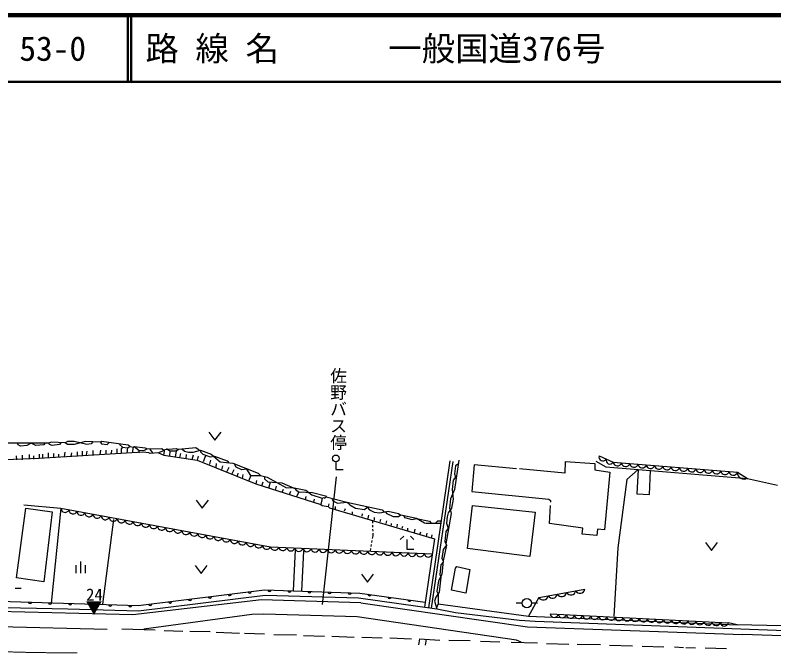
# Model space of a CAD drawing. Units: millimetres, scale not verified. Extents: x 40000 to 680000, y 20000 to 380000.
# Drawn here: x 160888 to 274442, y 285130 to 380000 of the extents above; entities that cross this region are included whole.
import ezdxf
from ezdxf.enums import TextEntityAlignment as Align

# ---------------------------------------------------------------- set-up
doc = ezdxf.new("R2010")
doc.units = ezdxf.units.MM
doc.header["$LTSCALE"] = 1000
doc.linetypes.add('CHAIN', pattern=[18.5, 12, -1.5, 3.5, -1.5])
for name, color, linetype, lineweight in [('M-BGD', 7, 'Continuous', 25), ('M-BMK', 2, 'CHAIN', 13), ('M-STR-STRC', 7, 'Continuous', 25), ('M-TTL', 2, 'Continuous', 140), ('M-TTL-LINE', 7, 'Continuous', 50)]:
    doc.layers.add(name, color=color, linetype=linetype, lineweight=lineweight)
doc.layers.add('M-TTL-TXT', color=7, linetype='Continuous')
doc.styles.add('@ＭＳ ゴシック', font='')
doc.styles.add('ＭＳ ゴシック', font='')
doc.styles.get('@ＭＳ ゴシック').set_extended_font_data('@MS Gothic')
doc.styles.get('ＭＳ ゴシック').set_extended_font_data('MS Gothic')

msp = doc.modelspace()

# ---------------------------------------------------------------- linework, layer by layer
at = {"layer": 'M-BGD'}
for p, q in [((189896, 317556), (190796, 316356)), ((190796, 316356), (191696, 317556)), ((165931, 315906), (159242, 315906)), ((161359, 315652), (161274, 315821)), ((163306, 315906), (162629, 315567)), ((163983, 315567), (163306, 315906)), ((165338, 315906), (165169, 315652)), ((166269, 316075), (165931, 315906)), ((166015, 315736), (165931, 315906)), ((166439, 315567), (166015, 315736)), ((168386, 315990), (166269, 316075)), ((167539, 315736), (166439, 315567)), ((167709, 315990), (167539, 315736)), ((168725, 316160), (168386, 315990)), ((168725, 315736), (168386, 315990)), ((169741, 316160), (168725, 316160)), ((169741, 315736), (168725, 315736)), ((171603, 315736), (169741, 316160)), ((171434, 316160), (169741, 315736)), ((173635, 316075), (171434, 316160)), ((172281, 315821), (171603, 315736)), ((172450, 316075), (172281, 315821)), ((173635, 316075), (173805, 316244)), ((173635, 316075), (173805, 315821)), ((173805, 316244), (177784, 315652)), ((173805, 315821), (174651, 315736)), ((174651, 315736), (174905, 315990)), ((176514, 315736), (176937, 315313)), ((161697, 315482), (161359, 315652)), ((162629, 315567), (161697, 315482)), ((165169, 315652), (163983, 315567)), ((179985, 314551), (164491, 313620)), ((168301, 314551), (168217, 313874)), ((170164, 314636), (170164, 314043)), ((170926, 314720), (170926, 314043)), ((171603, 314720), (171519, 314128)), ((172535, 314805), (172535, 314212)), ((173635, 314890), (173551, 314212)), ((174482, 314890), (174482, 314297)), ((175329, 314890), (175244, 314382)), ((176091, 315059), (176091, 314382)), ((176937, 315313), (176768, 315059)), ((176768, 315059), (176768, 314382)), ((176937, 315313), (177699, 315228)), ((177699, 315228), (177615, 314466)), ((177699, 315228), (178123, 315398)), ((177784, 315652), (178123, 315398)), ((178123, 315398), (178546, 315313)), ((178546, 315313), (178377, 314466)), ((178546, 315313), (178715, 315398)), ((178715, 315398), (180324, 315228)), ((178715, 315398), (179393, 314890)), ((179393, 314890), (180155, 314805)), ((179393, 314890), (179393, 314466)), ((180917, 314466), (179985, 314551)), ((180155, 314805), (180663, 315059)), ((180324, 315228), (180663, 315059)), ((180663, 315059), (182864, 315144)), ((181001, 315059), (181425, 314466)), ((183203, 314805), (182356, 314466)), ((182864, 315144), (183203, 314805)), ((183118, 314128), (183287, 314974)), ((183287, 314974), (184981, 315144)), ((184049, 314720), (183541, 315059)), ((184049, 314720), (183965, 314043)), ((184981, 314720), (184049, 314720)), ((184981, 314720), (184811, 313874)), ((184981, 315144), (185319, 314974)), ((185319, 314974), (184981, 314720)), ((187944, 315228), (185319, 314974)), ((185827, 315059), (186251, 314720)), ((186251, 314720), (186843, 314551)), ((186843, 314551), (187521, 314551)), ((187521, 314551), (188621, 314890)), ((188452, 314890), (187944, 315228)), ((188621, 314890), (190230, 314297)), ((188621, 314890), (188621, 314636)), ((188621, 314636), (188960, 314297)), ((164491, 313620), (159327, 313450)), ((161020, 314043), (161105, 313450)), ((161951, 314128), (161951, 313450)), ((162967, 314212), (162967, 313535)), ((163645, 314043), (163645, 313535)), ((164491, 314297), (164491, 313620)), ((164999, 314297), (164999, 313620)), ((165846, 314466), (165846, 313704)), ((166608, 314382), (166608, 313789)), ((167370, 314297), (167370, 313789)), ((169317, 314466), (169233, 313958)), ((181086, 314382), (180917, 314466)), ((182356, 314466), (181086, 314382)), ((182356, 314466), (183118, 314128)), ((183118, 314128), (188113, 313366)), ((185658, 314382), (185489, 313789)), ((186505, 314212), (186420, 313620)), ((187521, 314128), (187351, 313450)), ((188283, 313958), (188113, 313366)), ((188960, 314297), (190061, 313874)), ((189383, 314043), (189045, 313112)), ((190061, 313874), (190738, 313958)), ((190230, 314297), (191585, 313112)), ((190738, 313958), (192601, 313281)), ((188113, 313366), (196919, 309810)), ((190145, 313366), (189976, 312773)), ((190992, 312858), (190907, 312350)), ((191585, 313112), (193447, 312942)), ((191923, 312519), (191754, 311926)), ((192601, 313281), (192939, 312942)), ((193447, 312942), (197257, 311418)), ((193955, 312350), (193786, 312688)), ((194802, 311926), (193955, 312350)), ((208872, 313139), (208872, 311954)), ((225959, 313281), (222756, 291278)), ((226383, 313196), (223171, 291219)), ((227314, 313366), (226637, 308963)), ((226806, 312519), (226637, 311334)), ((227145, 312773), (226806, 312519)), ((229600, 312688), (229261, 308709)), ((235950, 312096), (229600, 312688)), ((243231, 313196), (243147, 311418)), ((243231, 313196), (247634, 312858)), ((247634, 312858), (247634, 311926)), ((192855, 312265), (192516, 311588)), ((193617, 311926), (193278, 311249)), ((194209, 311418), (194125, 310995)), ((195564, 312011), (194802, 311926)), ((194971, 311249), (194887, 310656)), ((196157, 311080), (195564, 312011)), ((197257, 311418), (197596, 311080)), ((208872, 311954), (209973, 311954)), ((226637, 311334), (226806, 310826)), ((243147, 311418), (236373, 312096)), ((247634, 311926), (249920, 311588)), ((249920, 311588), (249073, 302952)), ((254159, 311979), (252460, 310487)), ((196157, 311080), (195818, 310233)), ((196157, 311080), (197596, 311080)), ((197003, 310318), (196919, 309810)), ((197596, 311080), (198612, 310826)), ((197935, 310064), (197765, 309471)), ((198189, 310910), (198189, 310572)), ((198189, 310572), (198697, 310148)), ((198612, 310826), (201491, 309217)), ((198697, 310148), (200813, 309979)), ((199035, 310064), (198781, 309132)), ((208931, 310860), (206825, 291776)), ((226467, 310402), (226298, 308963)), ((226806, 310826), (226467, 310402)), ((252460, 310487), (251105, 300242)), ((270494, 310656), (274981, 309640)), ((196919, 309810), (206655, 306762)), ((199967, 309471), (199797, 308878)), ((200813, 309979), (202761, 309132)), ((200983, 308963), (200813, 308540)), ((201491, 309217), (202422, 309302)), ((202422, 309302), (204369, 308878)), ((202761, 309132), (202930, 308878)), ((202930, 308878), (203353, 308624)), ((204369, 308878), (205301, 308201)), ((226637, 308963), (226044, 307608)), ((226298, 308963), (226467, 307524)), ((202083, 308709), (201914, 308201)), ((203353, 308624), (203015, 307862)), ((203353, 308624), (205385, 308540)), ((204369, 307947), (204285, 307439)), ((205301, 308201), (206825, 307693)), ((205385, 308540), (207333, 308032)), ((206825, 307693), (207079, 307778)), ((207079, 307778), (207248, 307693)), ((207248, 307693), (207417, 307862)), ((207333, 308032), (207417, 307862)), ((207417, 307862), (210550, 307100)), ((229261, 308709), (240776, 307524)), ((162205, 306677), (167709, 306169)), ((188000, 307396), (188900, 306196)), ((188900, 306196), (189800, 307396)), ((205639, 307524), (205555, 307100)), ((206825, 307693), (206655, 306762)), ((206655, 306762), (206825, 306592)), ((207841, 306846), (207756, 306423)), ((208349, 307524), (208433, 307270)), ((208433, 307270), (209111, 306931)), ((209111, 306931), (210550, 307100)), ((210550, 307100), (215799, 305915)), ((210550, 307100), (210973, 306677)), ((210973, 306677), (211820, 306169)), ((226044, 307608), (225875, 306169)), ((226467, 307524), (226213, 306169)), ((240776, 307524), (241030, 307354)), ((241030, 307354), (241030, 307100)), ((161105, 295755), (162459, 306169)), ((162459, 306169), (166439, 305661)), ((166439, 305661), (165169, 295162)), ((167709, 306169), (166269, 291945)), ((206825, 306592), (207756, 306423)), ((207756, 306423), (207925, 306254)), ((207925, 306254), (223673, 301597)), ((208772, 306423), (208772, 306000)), ((210296, 306084), (210127, 305746)), ((211312, 305661), (211312, 305322)), ((211820, 306169), (213175, 306000)), ((213175, 306000), (213598, 306338)), ((213598, 306338), (213937, 305915)), ((213937, 305915), (214614, 305576)), ((214614, 305576), (215461, 305492)), ((215461, 305492), (216731, 305746)), ((215799, 305915), (216053, 305661)), ((216561, 305322), (216392, 305661)), ((216731, 305746), (218255, 305407)), ((225705, 305492), (225536, 304899)), ((226213, 306169), (225705, 305492)), ((225875, 306169), (226044, 305830)), ((226044, 305830), (226129, 305407)), ((228584, 300158), (229346, 306592)), ((229346, 306592), (238744, 305576)), ((238744, 305576), (237897, 298972)), ((240861, 303883), (241030, 306592)), ((174059, 292199), (175667, 304476)), ((212836, 305322), (212751, 304984)), ((213767, 305153), (213683, 304645)), ((214372, 304347), (214379, 303960)), ((214614, 304814), (214614, 304391)), ((215545, 304476), (215461, 304137)), ((217493, 304899), (216561, 305322)), ((218255, 304899), (217493, 304899)), ((218255, 305407), (218593, 305153)), ((218593, 305153), (218255, 304899)), ((220964, 304645), (218593, 305153)), ((219017, 305153), (219186, 304814)), ((219186, 304814), (220287, 304476)), ((220287, 304476), (220964, 304645)), ((220964, 304645), (222911, 304222)), ((222149, 303968), (220964, 304645)), ((226129, 305407), (225367, 300835)), ((225536, 304899), (225451, 303968)), ((214384, 303660), (214389, 303360)), ((216477, 304306), (216392, 303883)), ((217154, 303883), (217154, 303629)), ((218085, 303798), (218001, 303375)), ((218847, 303460), (218763, 303121)), ((219609, 303206), (219609, 302867)), ((222403, 303883), (222149, 303968)), ((223758, 303883), (222403, 303883)), ((222911, 304222), (223165, 303968)), ((224097, 304222), (223758, 303883)), ((224605, 303883), (223758, 303883)), ((224605, 304222), (224097, 304222)), ((225705, 303206), (225367, 302698)), ((225451, 303968), (225705, 303206)), ((245856, 303206), (240861, 303883)), ((245771, 302274), (245856, 303206)), ((214410, 302072), (214340, 301650)), ((214394, 303060), (214399, 302760)), ((214404, 302460), (214410, 302072)), ((220710, 303036), (220625, 302528)), ((221557, 302613), (221472, 302274)), ((222488, 302444), (222403, 301936)), ((223250, 302190), (223165, 301682)), ((225367, 302698), (225197, 301174)), ((247973, 302105), (245771, 302274)), ((248057, 303036), (247973, 302105)), ((249073, 302952), (248057, 303036)), ((214291, 301354), (214241, 301058)), ((219038, 301986), (218538, 301486)), ((219538, 299986), (219538, 301486)), ((220538, 301486), (220038, 301986)), ((223673, 301597), (222163, 291363)), ((225197, 301174), (225451, 300666)), ((264229, 301034), (265129, 299834)), ((265129, 299834), (266029, 301034)), ((202819, 299953), (202473, 293805)), ((204023, 299810), (203762, 293761)), ((214094, 300171), (214023, 299748)), ((214192, 300762), (214143, 300467)), ((220538, 299986), (219538, 299986)), ((224943, 299988), (224774, 298634)), ((225451, 300666), (224943, 299988)), ((225451, 300666), (224943, 298295)), ((237897, 298972), (228584, 300158)), ((251105, 300242), (250513, 289998)), ((170038, 296435), (170038, 297660)), ((170738, 296435), (170738, 298185)), ((171438, 296435), (171438, 297660)), ((187822, 297621), (188722, 296421)), ((188722, 296421), (189622, 297621)), ((224605, 297702), (224435, 296263)), ((224943, 298126), (224605, 297702)), ((224774, 298634), (224943, 298295)), ((224943, 298295), (224774, 296263)), ((226213, 293892), (226806, 297194)), ((226806, 297194), (226975, 297448)), ((226975, 297448), (228923, 297025)), ((228923, 297025), (228330, 293469)), ((165169, 295162), (161105, 295755)), ((212704, 296318), (213604, 295118)), ((213604, 295118), (214504, 296318)), ((224266, 295332), (224012, 293723)), ((224774, 296263), (224266, 295332)), ((224605, 295840), (224351, 293638)), ((224435, 296263), (224605, 295840)), ((160895, 294218), (161809, 294219)), ((224351, 293638), (223843, 292876)), ((224012, 293723), (224181, 293300)), ((224181, 293300), (224181, 291860)), ((228330, 293469), (226213, 293892)), ((239289, 292821), (246157, 294078)), ((174019, 291759), (174059, 292199)), ((223843, 292876), (223673, 292284)), ((223673, 292284), (224012, 291098)), ((224181, 291860), (223927, 291268)), ((224181, 291860), (237728, 289998)), ((224012, 291098), (226806, 290590)), ((196326, 290252), (180155, 288050)), ((198104, 290336), (196326, 290252)), ((212074, 289913), (198104, 290336)), ((235950, 286442), (212074, 289913)), ((226806, 290590), (236373, 289405)), ((240966, 290370), (267634, 289015)), ((158480, 288474), (174651, 288050)), ((176853, 288135), (181848, 287966)), ((183203, 287881), (185997, 287796)), ((187013, 287796), (190061, 287712)), ((190992, 287627), (194463, 287458)), ((195225, 287458), (198189, 287373)), ((199628, 287288), (203015, 287204)), ((204031, 287119), (207163, 287034)), ((208264, 287034), (211651, 286865)), ((212751, 286865), (215799, 286780)), ((216985, 286780), (220202, 286611)), ((221387, 286611), (221244, 285706)), ((221387, 286611), (224435, 286442)), ((222391, 286555), (222253, 285674)), ((225790, 286442), (229007, 286357)), ((230531, 286272), (233410, 286188)), ((236627, 286103), (235950, 286442)), ((321125, 285426), (269732, 287288)), ((235103, 286103), (239083, 286018)), ((240437, 285934), (243739, 285849)), ((245009, 285849), (248481, 285764)), ((249835, 285680), (253307, 285595)), ((254746, 285510), (257963, 285426)), ((259572, 285426), (260927, 285341)), ((261265, 285341), (262705, 285256)), ((264144, 285256), (267361, 285172))]:
    msp.add_line(p, q, dxfattribs=at)
for points in [[(248278, 314026), (250406, 313059), (268981, 311559), (270494, 310656)], [(247791, 313209), (249317, 312371), (270494, 310656)], [(254159, 311979), (253956, 308354), (255848, 308213), (255966, 311833)], [(167709, 306169), (199112, 300411), (223340, 299335)], [(212613, 292005), (197775, 292444), (178523, 290219), (158223, 290703), (147173, 291283), (138832, 292122), (131135, 293046), (118879, 295265)], [(135717, 293295), (143536, 293562), (156886, 292305), (179298, 291595), (198228, 293949), (212481, 293465), (222276, 292127)], [(135717, 293295), (144441, 292360), (156921, 291360), (168756, 291102), (179333, 290812), (198327, 293166), (212258, 292779), (224012, 291098)], [(212613, 292005), (237570, 288437), (269732, 287288)], [(239289, 292821), (237728, 289998), (268951, 288714)], [(236373, 289405), (238729, 289263), (308255, 286696)], [(275567, 288596), (268951, 288714), (267634, 289015)]]:
    msp.add_lwpolyline(points, dxfattribs=at)
msp.add_circle((208872, 313639), 500, dxfattribs=at)
for centre, radius, start, end in [((248848, 313868), 592, 164.46376, 326.64833), ((249912, 313384), 592, 164.46376, 326.64833), ((251036, 313144), 636, 187.72069, 343.04845), ((252274, 313044), 636, 187.72069, 343.04845), ((253513, 312944), 636, 187.72069, 343.04845), ((254751, 312844), 636, 187.72069, 343.04845), ((255989, 312744), 636, 187.72069, 343.04845), ((257228, 312644), 636, 187.72069, 343.04845), ((258466, 312544), 636, 187.72069, 343.04845), ((259704, 312444), 636, 187.72069, 343.04845), ((260943, 312344), 636, 187.72069, 343.04845), ((262181, 312244), 636, 187.72069, 343.04845), ((263419, 312144), 636, 187.72069, 343.04845), ((264658, 312044), 636, 187.72069, 343.04845), ((265896, 311945), 636, 187.72069, 343.04845), ((267134, 311845), 636, 187.72069, 343.04845), ((268372, 311745), 636, 187.72069, 343.04845), ((270007, 311560), 1026, 180.0333, 298.32743), ((168335, 306183), 627, 181.29436, 337.92508), ((169543, 305962), 627, 181.29436, 337.92508), ((170751, 305740), 627, 181.29436, 337.92508), ((171959, 305519), 627, 181.29436, 337.92508), ((173167, 305297), 627, 181.29436, 337.92508), ((174375, 305076), 627, 181.29436, 337.92508), ((175582, 304854), 627, 181.29436, 337.92508), ((176790, 304633), 627, 181.29436, 337.92508), ((177998, 304411), 627, 181.29436, 337.92508), ((179206, 304190), 627, 181.29436, 337.92508), ((180414, 303968), 627, 181.29436, 337.92508), ((181622, 303747), 627, 181.29436, 337.92508), ((182830, 303526), 627, 181.29436, 337.92508), ((184037, 303304), 627, 181.29436, 337.92508), ((185245, 303083), 627, 181.29436, 337.92508), ((186453, 302861), 627, 181.29436, 337.92508), ((187661, 302640), 627, 181.29436, 337.92508), ((188869, 302418), 627, 181.29436, 337.92508), ((190077, 302197), 627, 181.29436, 337.92508), ((191284, 301975), 627, 181.29436, 337.92508), ((192492, 301754), 627, 181.29436, 337.92508), ((193700, 301532), 627, 181.29436, 337.92508), ((194908, 301311), 627, 181.29436, 337.92508), ((196116, 301089), 627, 181.29436, 337.92508), ((197324, 300868), 627, 181.29436, 337.92508), ((198531, 300646), 627, 181.29436, 337.92508), ((199723, 300501), 618, 188.43113, 346.4817), ((200935, 300448), 618, 188.43113, 346.4817), ((202146, 300394), 618, 188.43113, 346.4817), ((203357, 300340), 618, 188.43113, 346.4817), ((204569, 300286), 618, 188.43113, 346.4817), ((205780, 300232), 618, 188.43113, 346.4817), ((206991, 300179), 618, 188.43113, 346.4817), ((208203, 300125), 618, 188.43113, 346.4817), ((209414, 300071), 618, 188.43113, 346.4817), ((210626, 300017), 618, 188.43113, 346.4817), ((211837, 299963), 618, 188.43113, 346.4817), ((213048, 299909), 618, 188.43113, 346.4817), ((214260, 299856), 618, 188.43113, 346.4817), ((215471, 299802), 618, 188.43113, 346.4817), ((216682, 299748), 618, 188.43113, 346.4817), ((217894, 299694), 618, 188.43113, 346.4817), ((219105, 299640), 618, 188.43113, 346.4817), ((220316, 299587), 618, 188.43113, 346.4817), ((221528, 299533), 618, 188.43113, 346.4817), ((222739, 299479), 618, 188.43113, 346.4817), ((192996, 293355), 256, 199.76936, 354.40859), ((195973, 293725), 256, 199.76936, 354.40859), ((198964, 293980), 256, 190.7367, 345.37594), ((201962, 293879), 256, 190.7367, 345.37594), ((204961, 293777), 256, 190.7367, 345.37594), ((207959, 293675), 256, 190.7367, 345.37594), ((210957, 293573), 256, 190.7367, 345.37594), ((213948, 293322), 256, 184.89669, 339.53593), ((239933, 293180), 738, 209.16782, 351.58387), ((241306, 293432), 738, 209.16782, 351.58387), ((242680, 293683), 738, 209.16782, 351.58387), ((244054, 293935), 738, 209.16782, 351.58387), ((245428, 294186), 738, 209.16782, 351.58387), ((163118, 292164), 256, 190.86731, 345.50654), ((166117, 292069), 256, 190.86731, 345.50654), ((169115, 291974), 256, 190.86731, 345.50654), ((181088, 291874), 256, 199.76936, 354.40859), ((184065, 292245), 256, 199.76936, 354.40859), ((187042, 292615), 256, 199.76936, 354.40859), ((190019, 292985), 256, 199.76936, 354.40859), ((216921, 292915), 256, 184.89669, 339.53593), ((219893, 292509), 256, 184.89669, 339.53593), ((172114, 291879), 256, 190.86731, 345.50654), ((175112, 291784), 256, 190.86731, 345.50654), ((178111, 291689), 256, 190.86731, 345.50654), ((241578, 290457), 618, 188.124, 346.06135), ((242790, 290396), 618, 188.124, 346.06135), ((244002, 290334), 618, 188.124, 346.06135), ((245214, 290272), 618, 188.124, 346.06135), ((246426, 290211), 618, 188.124, 346.06135), ((247639, 290149), 618, 188.124, 346.06135), ((248851, 290088), 618, 188.124, 346.06135), ((250063, 290026), 618, 188.124, 346.06135), ((251275, 289965), 618, 188.124, 346.06135), ((252488, 289903), 618, 188.124, 346.06135), ((253700, 289842), 618, 188.124, 346.06135), ((254912, 289780), 618, 188.124, 346.06135), ((256124, 289718), 618, 188.124, 346.06135), ((257336, 289657), 618, 188.124, 346.06135), ((258549, 289595), 618, 188.124, 346.06135), ((259761, 289534), 618, 188.124, 346.06135), ((260973, 289472), 618, 188.124, 346.06135), ((262185, 289411), 618, 188.124, 346.06135), ((263397, 289349), 618, 188.124, 346.06135), ((264610, 289287), 618, 188.124, 346.06135), ((265822, 289226), 618, 188.124, 346.06135), ((267034, 289164), 618, 188.124, 346.06135)]:
    msp.add_arc(centre, radius, start, end, dxfattribs=at)
at = {"layer": 'M-BMK'}
msp.add_arc((168231, 542298), 257757, 255.43101, 270.59388, dxfattribs=at)
at = {"layer": 'M-STR-STRC'}
for p, q in [((235872, 292004), (236786, 292005)), ((238165, 292004), (239079, 292005))]:
    msp.add_line(p, q, dxfattribs=at)
msp.add_circle((237468, 291969), 683, dxfattribs=at)
at = {"layer": 'M-TTL'}
msp.add_line((680000, 380000), (40000, 380000), dxfattribs=at)
at = {"layer": 'M-TTL-LINE'}
for p, q in [((177750, 380000), (177750, 370000)), ((178250, 380000), (178250, 370000)), ((40000, 370000), (680000, 370000))]:
    msp.add_line(p, q, dxfattribs=at)

# ---------------------------------------------------------------- texts
at = {"layer": 'M-BGD', "style": '@ＭＳ ゴシック'}
msp.add_text('佐野バス停', height=1833, rotation=270, dxfattribs=at).set_placement((207791, 327288), align=Align.BOTTOM_LEFT)
at = {"layer": 'M-BGD', "style": 'ＭＳ ゴシック'}
for s, p in [('24', (171509, 291781)), ('▼', (171429, 289814))]:
    msp.add_text(s, height=1833, dxfattribs=at).set_placement(p, align=Align.BOTTOM_LEFT)
at = {"layer": 'M-TTL-TXT', "style": 'ＭＳ ゴシック'}
for s, p in [('路 線 名', (180380, 375000)), ('一般国道376号', (216734, 375000)), ('53-0', (161521, 375000))]:
    msp.add_text(s, height=3666, dxfattribs=at).set_placement(p, align=Align.MIDDLE_LEFT)

doc.saveas('drawing.dxf')
